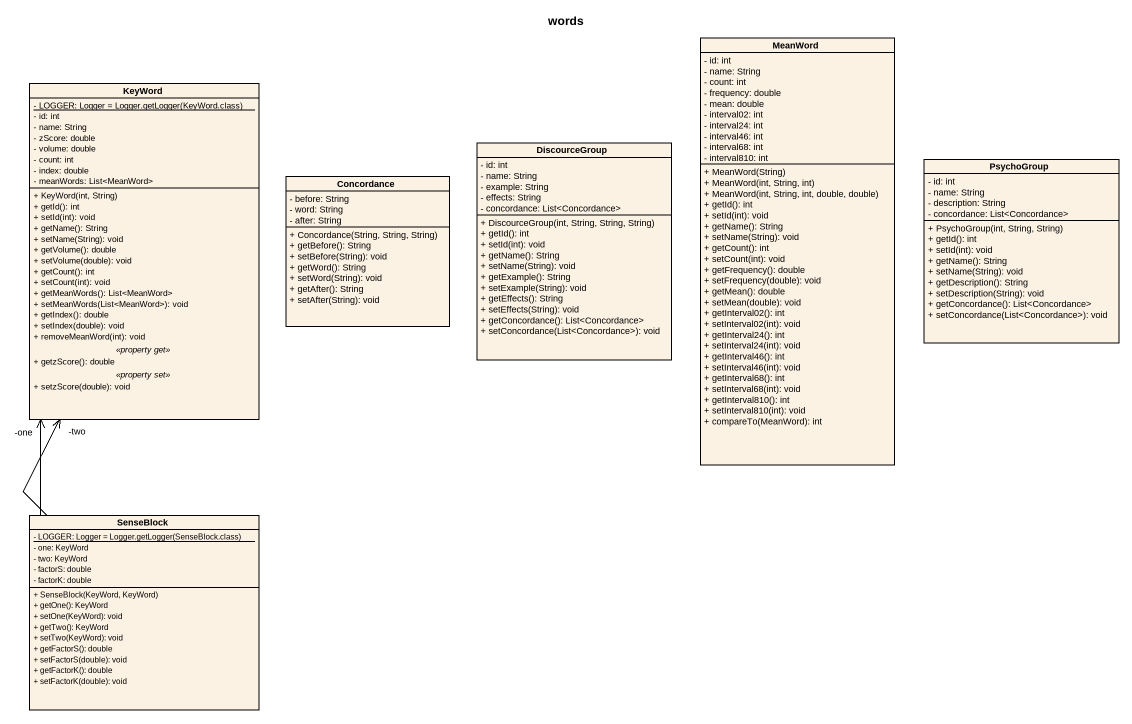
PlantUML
@startuml
title words
hide circle
hide empty members
skinparam classAttributeIconSize 0
class MeanWord {
  - id: int
  - name: String
  - count: int
  - frequency: double
  - mean: double
  - interval02: int
  - interval24: int
  - interval46: int
  - interval68: int
  - interval810: int
  + MeanWord(String)
  + MeanWord(int, String, int)
  + MeanWord(int, String, int, double, double)
  + getId(): int
  + setId(int): void
  + getName(): String
  + setName(String): void
  + getCount(): int
  + setCount(int): void
  + getFrequency(): double
  + setFrequency(double): void
  + getMean(): double
  + setMean(double): void
  + getInterval02(): int
  + setInterval02(int): void
  + getInterval24(): int
  + setInterval24(int): void
  + getInterval46(): int
  + setInterval46(int): void
  + getInterval68(): int
  + setInterval68(int): void
  + getInterval810(): int
  + setInterval810(int): void
  + compareTo(MeanWord): int
}
class KeyWord {
  {static} {field} - LOGGER: Logger = Logger.getLogger(KeyWord.class)
  - id: int
  - name: String
  - zScore: double
  - volume: double
  - count: int
  - index: double
  - meanWords: List<MeanWord>
  --
  + KeyWord(int, String)
  + getId(): int
  + setId(int): void
  + getName(): String
  + setName(String): void
  + getVolume(): double
  + setVolume(double): void
  + getCount(): int
  + setCount(int): void
  + getMeanWords(): List<MeanWord>
  + setMeanWords(List<MeanWord>): void
  + getIndex(): double
  + setIndex(double): void
  + removeMeanWord(int): void
  .. <<property get>> ..
  + getzScore(): double
  .. <<property set>> ..
  + setzScore(double): void
}
class DiscourceGroup {
  - id: int
  - name: String
  - example: String
  - effects: String
  - concordance: List<Concordance>
  + DiscourceGroup(int, String, String, String)
  + getId(): int
  + setId(int): void
  + getName(): String
  + setName(String): void
  + getExample(): String
  + setExample(String): void
  + getEffects(): String
  + setEffects(String): void
  + getConcordance(): List<Concordance>
  + setConcordance(List<Concordance>): void
}
class Concordance {
  - before: String
  - word: String
  - after: String
  + Concordance(String, String, String)
  + getBefore(): String
  + setBefore(String): void
  + getWord(): String
  + setWord(String): void
  + getAfter(): String
  + setAfter(String): void
}
class PsychoGroup {
  - id: int
  - name: String
  - description: String
  - concordance: List<Concordance>
  + PsychoGroup(int, String, String)
  + getId(): int
  + setId(int): void
  + getName(): String
  + setName(String): void
  + getDescription(): String
  + setDescription(String): void
  + getConcordance(): List<Concordance>
  + setConcordance(List<Concordance>): void
}
class SenseBlock {
  {static} {field} - LOGGER: Logger = Logger.getLogger(SenseBlock.class)
  - one: KeyWord
  - two: KeyWord
  - factorS: double
  - factorK: double
  + SenseBlock(KeyWord, KeyWord)
  + getOne(): KeyWord
  + setOne(KeyWord): void
  + getTwo(): KeyWord
  + setTwo(KeyWord): void
  + getFactorS(): double
  + setFactorS(double): void
  + getFactorK(): double
  + setFactorK(double): void
}
SenseBlock -up-> "-one" KeyWord
SenseBlock -up-> "-two" KeyWord
@enduml
